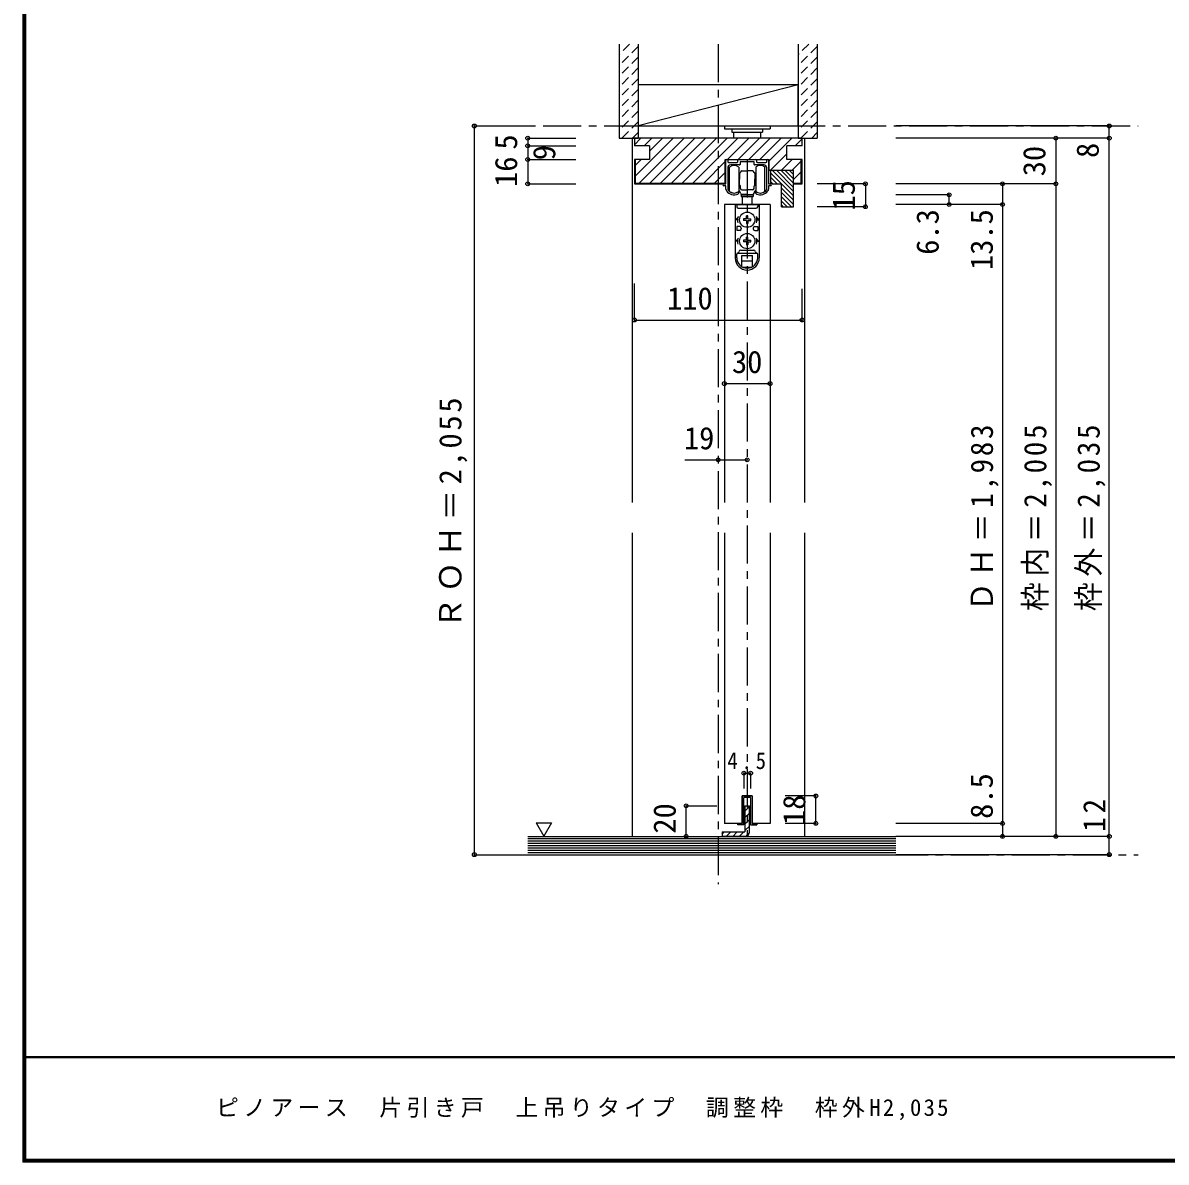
# Model space of a CAD drawing. Units: millimetres at full size, sheet at 1:5. Extents: x -973 to 977, y -718 to 696.
# Drawn here: x -973 to -223, y -701 to 46 of the extents above; entities that cross this region are included whole.
import ezdxf
from ezdxf.enums import TextEntityAlignment as Align

# ---------------------------------------------------------------- set-up
doc = ezdxf.new("R2010")
doc.units = ezdxf.units.MM
doc.header["$LTSCALE"] = 5
doc.header["$PDMODE"] = 32
doc.header["$PDSIZE"] = 2.5
doc.linetypes.add('CHAIN1', pattern=[8, 5, -1, 1, -1])
doc.linetypes.add('DASHED1', pattern=[1.8, 1.2, -0.6])
for name, color, linetype in [('0-1_通り芯', 4, 'CHAIN1'), ('0-2_柱', 7, 'Continuous'), ('0-3_仕上げ', 2, 'Continuous'), ('0-4_枠', 3, 'Continuous'), ('0-6_扉', 2, 'Continuous'), ('0-7_金物', 7, 'Continuous'), ('0-A_文字', 3, 'Continuous'), ('0-B_寸法', 7, 'Continuous'), ('0-C_ハッチ', 4, 'DASHED1'), ('F-1_枠', 6, 'Continuous'), ('F-A_文字', 7, 'Continuous')]:
    doc.layers.add(name, color=color, linetype=linetype)
doc.styles.add('ＭＳ ゴシック', font='')
doc.styles.get('ＭＳ ゴシック').set_extended_font_data('MS Gothic')

msp = doc.modelspace()

# ---------------------------------------------------------------- linework, layer by layer
at = {"layer": '0-1_通り芯'}
for p, q in [((-517.203, 32.5), (-517.203, -518.552)), ((-672.069, -21.151), (-241.703, -21.151)), ((-498.203, -43.151), (-498.203, -487.151)), ((-644.594, -499.151), (-241.703, -499.151))]:
    msp.add_line(p, q, dxfattribs=at)
at = {"layer": '0-2_柱'}
msp.add_line((-464.703, 5.849), (-569.703, -21.151), dxfattribs=at)
msp.add_lwpolyline([(-569.703, -21.151), (-464.703, -21.151), (-464.703, 5.849), (-569.703, 5.849)], close=True, dxfattribs=at)
at = {"layer": '0-3_仕上げ'}
for p, q in [((-569.703, 32.5), (-569.703, -29.151)), ((-452.203, 32.5), (-452.203, -29.151)), ((-642.203, -487.151), (-400.703, -487.151)), ((-642.203, -499.151), (-400.703, -499.151))]:
    msp.add_line(p, q, dxfattribs=at)
at = {"layer": '0-3_仕上げ', "color": 7}
for p, q in [((-642.203, -488.651), (-400.703, -488.651)), ((-642.203, -490.151), (-400.703, -490.151)), ((-642.203, -491.651), (-400.703, -491.651)), ((-642.203, -493.151), (-400.703, -493.151)), ((-642.203, -494.651), (-400.703, -494.651)), ((-642.203, -496.151), (-400.703, -496.151)), ((-642.203, -497.651), (-400.703, -497.651))]:
    msp.add_line(p, q, dxfattribs=at)
at = {"layer": '0-3_仕上げ'}
for points in [[(-582.203, 32.5), (-582.203, -29.151), (-569.703, -29.151)], [(-464.703, 32.5), (-464.703, -29.151), (-452.203, -29.151)]]:
    msp.add_lwpolyline(points, dxfattribs=at)
at = {"layer": '0-4_枠', "color": 4}
for p, q in [((-573.703, -29.151), (-573.703, -268.151)), ((-572.203, -29.151), (-573.703, -29.151)), ((-462.203, -29.151), (-460.703, -29.151)), ((-460.703, -29.151), (-460.703, -268.151)), ((-573.703, -288.151), (-573.703, -487.151)), ((-460.703, -288.151), (-460.703, -487.151))]:
    msp.add_line(p, q, dxfattribs=at)
at = {"layer": '0-4_枠'}
for p, q in [((-462.203, -34.151), (-462.203, -29.151)), ((-562.203, -34.151), (-572.203, -34.151)), ((-462.203, -34.151), (-472.203, -34.151)), ((-472.203, -43.151), (-472.203, -34.151)), ((-571.703, -43.151), (-571.703, -58.651)), ((-483.803, -50.151), (-483.803, -43.151)), ((-462.203, -43.151), (-472.203, -43.151)), ((-462.703, -58.651), (-462.703, -43.151)), ((-462.203, -59.151), (-462.203, -43.151)), ((-483.803, -50.151), (-467.803, -50.151)), ((-482.803, -59.151), (-482.803, -50.151)), ((-572.203, -59.151), (-512.603, -59.151)), ((-571.703, -58.651), (-512.603, -58.651)), ((-482.803, -59.151), (-475.803, -59.151)), ((-475.803, -74.151), (-475.803, -59.151)), ((-467.803, -58.651), (-462.703, -58.651)), ((-467.803, -59.151), (-462.203, -59.151))]:
    msp.add_line(p, q, dxfattribs=at)
for points in [[(-462.203, -29.151), (-572.203, -29.151), (-572.203, -34.151)], [(-562.203, -34.151), (-562.203, -43.151), (-572.203, -43.151), (-572.203, -59.151)], [(-512.603, -59.151), (-512.603, -43.151), (-483.803, -43.151)], [(-475.803, -74.151), (-467.803, -74.151), (-467.803, -50.151)]]:
    msp.add_lwpolyline(points, dxfattribs=at)
at = {"layer": '0-6_扉', "color": 6}
for p, q in [((-483.203, -72.651), (-513.203, -72.651)), ((-513.203, -72.651), (-513.203, -268.151)), ((-483.203, -72.651), (-483.203, -268.151)), ((-513.203, -288.151), (-513.203, -478.651)), ((-483.203, -288.151), (-483.203, -478.651)), ((-501.453, -460.651), (-501.453, -478.651)), ((-494.953, -460.651), (-501.453, -460.651)), ((-494.953, -460.651), (-494.953, -478.651)), ((-501.453, -478.651), (-513.203, -478.651)), ((-483.203, -478.651), (-494.953, -478.651))]:
    msp.add_line(p, q, dxfattribs=at)
at = {"layer": '0-7_金物'}
for p, q in [((-513.203, -21.151), (-513.203, -23.151)), ((-483.203, -21.151), (-483.203, -23.151)), ((-513.203, -23.151), (-483.203, -23.151)), ((-507.203, -25.151), (-507.203, -29.151)), ((-489.203, -29.151), (-489.203, -25.151)), ((-488.203, -23.151), (-488.203, -25.151)), ((-512.203, -59.151), (-512.203, -43.651)), ((-511.703, -43.151), (-511.503, -43.151)), ((-511.003, -43.651), (-511.003, -44.651)), ((-504.353, -44.651), (-504.353, -43.651)), ((-503.853, -43.151), (-492.553, -43.151)), ((-502.853, -44.951), (-502.853, -46.351)), ((-493.553, -46.351), (-493.553, -44.951)), ((-492.053, -43.651), (-492.053, -44.651)), ((-485.403, -44.651), (-485.403, -43.651)), ((-484.903, -43.151), (-484.703, -43.151)), ((-511.003, -48.651), (-511.003, -62.774)), ((-510.503, -45.151), (-504.853, -45.151)), ((-509.803, -64.151), (-509.803, -48.151)), ((-503.153, -46.651), (-509.003, -46.651)), ((-503.803, -48.151), (-503.803, -56.151)), ((-503.803, -52.151), (-503.503, -52.151)), ((-503.303, -52.351), (-503.503, -52.151)), ((-503.303, -52.151), (-503.303, -56.151)), ((-503.203, -52.151), (-503.303, -52.151)), ((-501.703, -50.651), (-498.203, -50.651)), ((-494.703, -50.651), (-498.203, -50.651)), ((-487.403, -46.651), (-493.253, -46.651)), ((-493.203, -52.151), (-493.103, -52.151)), ((-493.103, -52.151), (-493.103, -56.151)), ((-493.103, -52.351), (-492.903, -52.151)), ((-492.603, -52.151), (-492.903, -52.151)), ((-492.603, -48.151), (-492.603, -56.151)), ((-491.553, -45.151), (-485.903, -45.151)), ((-486.603, -64.151), (-486.603, -48.151)), ((-485.403, -62.774), (-485.403, -48.651)), ((-513.603, -59.151), (-512.203, -59.151)), ((-503.803, -53.651), (-503.303, -53.651)), ((-503.803, -56.151), (-503.803, -64.151)), ((-503.803, -58.651), (-503.303, -58.651)), ((-503.503, -53.651), (-503.303, -53.451)), ((-503.303, -58.851), (-503.503, -58.651)), ((-503.303, -59.951), (-503.503, -60.151)), ((-503.303, -60.151), (-503.303, -56.151)), ((-492.903, -53.651), (-493.103, -53.451)), ((-492.603, -53.651), (-493.103, -53.651)), ((-493.103, -60.151), (-493.103, -56.151)), ((-493.103, -58.851), (-492.903, -58.651)), ((-492.603, -58.651), (-493.103, -58.651)), ((-493.103, -59.951), (-492.903, -60.151)), ((-492.603, -56.151), (-492.603, -64.151)), ((-512.203, -60.351), (-513.603, -60.351)), ((-512.203, -62.617), (-512.203, -60.351)), ((-503.803, -60.151), (-503.503, -60.151)), ((-503.703, -64.651), (-503.703, -64.908)), ((-503.203, -60.151), (-503.303, -60.151)), ((-502.703, -62.151), (-502.703, -60.651)), ((-502.203, -66.451), (-502.203, -67.451)), ((-494.203, -66.451), (-502.203, -66.451)), ((-502.203, -67.451), (-494.203, -67.451)), ((-501.703, -63.151), (-498.203, -63.151)), ((-498.203, -66.151), (-501.703, -66.151)), ((-501.203, -66.151), (-501.203, -66.451)), ((-501.203, -72.651), (-501.203, -67.451)), ((-494.703, -63.151), (-498.203, -63.151)), ((-498.203, -66.151), (-494.703, -66.151)), ((-495.203, -66.151), (-495.203, -66.451)), ((-495.203, -67.451), (-495.203, -72.651)), ((-494.203, -66.451), (-494.203, -67.451)), ((-493.703, -62.151), (-493.703, -60.651)), ((-493.203, -60.151), (-493.103, -60.151)), ((-492.603, -60.151), (-492.903, -60.151)), ((-492.703, -64.908), (-492.703, -64.651)), ((-506.102, -72.651), (-506.102, -107.551)), ((-506.06, -72.651), (-490.26, -72.651)), ((-505.102, -72.651), (-505.102, -74.151)), ((-491.302, -72.651), (-491.302, -74.151)), ((-490.302, -72.651), (-490.302, -107.551)), ((-503.859, -80.651), (-505.702, -82.651)), ((-504.102, -75.151), (-492.302, -75.151)), ((-498.722, -82.132), (-500.652, -82.165)), ((-500.652, -82.165), (-500.652, -83.137)), ((-498.722, -82.132), (-498.688, -80.201)), ((-497.716, -80.201), (-498.688, -80.201)), ((-497.682, -82.132), (-497.716, -80.201)), ((-497.682, -82.132), (-495.752, -82.165)), ((-495.752, -83.137), (-495.752, -82.165)), ((-492.545, -80.651), (-490.702, -82.651)), ((-504.602, -82.651), (-505.702, -82.651)), ((-505.102, -87.151), (-505.102, -89.651)), ((-503.102, -87.151), (-505.102, -87.151)), ((-503.102, -89.651), (-505.102, -89.651)), ((-502.102, -88.151), (-502.102, -88.651)), ((-498.722, -83.171), (-500.652, -83.137)), ((-498.722, -83.171), (-498.688, -85.101)), ((-498.688, -85.101), (-497.716, -85.101)), ((-497.682, -83.171), (-497.716, -85.101)), ((-497.682, -83.171), (-495.752, -83.137)), ((-494.302, -88.151), (-494.302, -88.651)), ((-493.302, -87.151), (-491.302, -87.151)), ((-493.302, -89.651), (-491.302, -89.651)), ((-491.802, -82.651), (-490.702, -82.651)), ((-491.302, -87.151), (-491.302, -89.651)), ((-503.859, -94.651), (-505.702, -96.651)), ((-504.602, -96.651), (-505.702, -96.651)), ((-498.722, -96.132), (-500.652, -96.165)), ((-500.652, -96.165), (-500.652, -97.137)), ((-498.722, -97.171), (-500.652, -97.137)), ((-498.722, -96.132), (-498.688, -94.201)), ((-498.722, -97.171), (-498.688, -99.101)), ((-497.716, -94.201), (-498.688, -94.201)), ((-497.682, -96.132), (-497.716, -94.201)), ((-497.682, -97.171), (-497.716, -99.101)), ((-497.682, -96.132), (-495.752, -96.165)), ((-497.682, -97.171), (-495.752, -97.137)), ((-495.752, -97.137), (-495.752, -96.165)), ((-492.545, -94.651), (-490.702, -96.651)), ((-491.802, -96.651), (-490.702, -96.651)), ((-504.602, -104.651), (-491.802, -104.651)), ((-502.602, -102.651), (-493.802, -102.651)), ((-498.688, -99.101), (-497.716, -99.101)), ((-505.102, -107.551), (-505.102, -105.151)), ((-501.702, -106.151), (-494.702, -106.151)), ((-501.702, -113.498), (-501.702, -106.151)), ((-501.702, -109.651), (-494.702, -109.651)), ((-494.702, -113.498), (-494.702, -106.151)), ((-491.302, -107.551), (-491.302, -105.151)), ((-501.23, -113.751), (-495.174, -113.751)), ((-501.453, -478.651), (-501.453, -460.651)), ((-501.453, -460.651), (-494.953, -460.651)), ((-500.453, -479.651), (-500.453, -461.651)), ((-495.953, -461.651), (-500.453, -461.651)), ((-495.953, -461.651), (-495.953, -479.651)), ((-494.953, -460.651), (-494.953, -478.651)), ((-504.453, -478.651), (-501.453, -478.651)), ((-504.453, -479.651), (-504.453, -478.651)), ((-500.453, -479.651), (-504.453, -479.651)), ((-495.953, -479.651), (-491.953, -479.651)), ((-494.953, -478.651), (-491.953, -478.651)), ((-491.953, -478.651), (-491.953, -479.651))]:
    msp.add_line(p, q, dxfattribs=at)
at = {"layer": '0-7_金物', "color": 3}
for p, q in [((-499.703, -467.151), (-496.703, -467.151)), ((-499.703, -467.151), (-499.703, -484.151)), ((-496.703, -484.151), (-496.703, -467.151)), ((-514.703, -484.151), (-514.703, -487.151)), ((-514.703, -484.151), (-499.703, -484.151)), ((-499.703, -487.151), (-514.703, -487.151))]:
    msp.add_line(p, q, dxfattribs=at)
at = {"layer": '0-7_金物'}
for points in [[(-508.203, -23.151), (-508.203, -25.151), (-488.203, -25.151)], [(-493.853, -44.651), (-497.903, -44.651), (-498.203, -44.351), (-498.503, -44.651), (-502.553, -44.651)], [(-484.203, -43.651), (-484.203, -59.151), (-482.803, -59.151)], [(-482.803, -60.351), (-484.203, -60.351), (-484.203, -62.617)]]:
    msp.add_lwpolyline(points, dxfattribs=at)
for centre in [(-498.202, -82.651), (-498.202, -96.651)]:
    msp.add_circle(centre, 5, dxfattribs=at)
for centre, radius, start, end in [((-511.703, -43.651), 0.5, 90, 180), ((-511.503, -43.651), 0.5, 360, 90), ((-510.503, -44.651), 0.5, 180, 270), ((-504.853, -44.651), 0.5, 270, 0), ((-503.853, -43.651), 0.5, 90, 180), ((-502.553, -44.951), 0.3, 90, 180), ((-493.853, -44.951), 0.3, 0, 90), ((-492.553, -43.651), 0.5, 0, 90), ((-491.553, -44.651), 0.5, 180, 270), ((-485.903, -44.651), 0.5, 270, 360), ((-484.903, -43.651), 0.5, 90, 180), ((-484.703, -43.651), 0.5, 0, 90), ((-509.003, -48.651), 2, 90, 180), ((-506.803, -52.151), 5, 53.1301, 126.8699), ((-503.203, -51.651), 0.5, 270, 0), ((-503.153, -46.351), 0.3, 270, 360), ((-501.703, -51.651), 1, 90, 180), ((-494.703, -51.651), 1, 0, 90), ((-493.203, -51.651), 0.5, 180, 270), ((-493.253, -46.351), 0.3, 180, 270), ((-489.603, -52.151), 5, 53.1301, 126.8699), ((-487.403, -48.651), 2, 0, 90), ((-513.603, -59.751), 0.6, 90, 270), ((-482.803, -59.751), 0.6, 270, 90), ((-510.203, -62.617), 2, 180, 215.95057), ((-506.803, -60.151), 6.2, 215.95057, 293.81884), ((-510.703, -62.774), 0.3, 180, 213.92311), ((-506.803, -60.151), 5, 213.92311, 301.89079), ((-506.803, -60.151), 5, 233.1301, 306.8699), ((-504.703, -64.908), 1, 293.81884, 0), ((-504.003, -64.651), 0.3, 360, 121.89079), ((-504.703, -65.151), 2, 0, 63.25632), ((-503.203, -60.651), 0.5, 0, 90), ((-501.703, -62.151), 1, 180, 270), ((-501.703, -65.151), 1, 180, 270), ((-494.703, -62.151), 1, 270, 0), ((-494.703, -65.151), 1, 270, 0), ((-493.203, -60.651), 0.5, 90, 180), ((-491.703, -65.151), 2, 116.74368, 180), ((-492.403, -64.651), 0.3, 58.10921, 180), ((-491.703, -64.908), 1, 180, 246.18116), ((-489.603, -60.151), 5, 233.1301, 306.8699), ((-489.603, -60.151), 5, 238.10921, 326.07689), ((-489.603, -60.151), 6.2, 246.18116, 324.04943), ((-485.703, -62.774), 0.3, 326.07689, 360), ((-486.203, -62.617), 2, 324.04943, 360), ((-504.102, -74.151), 1, 180, 270), ((-492.302, -74.151), 1, 270, 0), ((-498.202, -82.651), 6.4, 167.82427, 198.20996), ((-498.202, -82.651), 6.4, 341.79004, 12.17573), ((-503.102, -88.151), 1, 0, 90), ((-503.102, -88.651), 1, 270, 0), ((-493.302, -88.151), 1, 90, 180), ((-493.302, -88.651), 1, 180, 270), ((-498.202, -96.651), 6.4, 167.82427, 198.20996), ((-498.202, -96.651), 6.4, 341.79004, 12.17573), ((-504.602, -105.151), 0.5, 90, 180), ((-504.602, -103.651), 1, 270, 0), ((-502.602, -103.651), 1, 90, 180), ((-493.802, -103.651), 1, 0, 90), ((-491.802, -103.651), 1, 180, 270), ((-491.802, -105.151), 0.5, 0, 90), ((-498.202, -107.751), 7.9, 180, 0), ((-498.202, -107.551), 6.9, 180, 0)]:
    msp.add_arc(centre, radius, start, end, dxfattribs=at)
at = {"layer": '0-7_金物', "color": 3}
msp.add_arc((-499.703, -484.151), 3, 270, 0, dxfattribs=at)
at = {"layer": '0-A_文字', "color": 7}
msp.add_line((-636.638, -478.338), (-631.638, -486.998), dxfattribs=at)
msp.add_lwpolyline([(-636.638, -478.338), (-626.638, -478.338), (-631.638, -486.998)], dxfattribs=at)
at = {"layer": '0-B_寸法', "color": 4}
for p, q in [((-677.203, -21.151), (-677.203, -499.151)), ((-677.203, -21.151), (-642.203, -21.151)), ((-260.703, -21.151), (-400.703, -21.151)), ((-260.703, -29.151), (-260.703, -21.151)), ((-642.203, -29.151), (-610.703, -29.151)), ((-642.203, -29.151), (-642.203, -34.151)), ((-260.703, -29.151), (-400.703, -29.151)), ((-295.703, -29.151), (-295.703, -487.151)), ((-260.703, -499.151), (-260.703, -29.151)), ((-642.203, -34.151), (-610.703, -34.151)), ((-642.203, -34.151), (-642.203, -43.151)), ((-642.203, -43.151), (-610.703, -43.151)), ((-642.203, -43.151), (-642.203, -59.151)), ((-642.203, -59.151), (-610.703, -59.151)), ((-420.703, -59.151), (-452.203, -59.151)), ((-420.703, -59.151), (-420.703, -74.151)), ((-295.703, -59.151), (-400.703, -59.151)), ((-330.703, -59.151), (-330.703, -487.151)), ((-365.703, -66.351), (-400.703, -66.351)), ((-365.703, -72.651), (-365.703, -66.351)), ((-420.703, -74.151), (-452.203, -74.151)), ((-330.703, -72.651), (-400.703, -72.651)), ((-572.203, -148.455), (-572.203, -124.397)), ((-462.203, -148.455), (-462.203, -127.897)), ((-572.203, -148.455), (-462.203, -148.455)), ((-513.203, -190.151), (-483.203, -190.151)), ((-539.203, -240.151), (-498.203, -240.151)), ((-500.453, -445.651), (-500.453, -455.651)), ((-500.453, -445.651), (-495.953, -445.651)), ((-495.953, -445.651), (-495.953, -455.651)), ((-453.203, -460.651), (-473.203, -460.651)), ((-453.203, -478.651), (-453.203, -460.651)), ((-538.203, -467.151), (-518.203, -467.151)), ((-538.203, -487.151), (-538.203, -467.151)), ((-453.203, -478.651), (-473.203, -478.651)), ((-330.703, -478.651), (-400.703, -478.651)), ((-538.203, -487.151), (-518.203, -487.151)), ((-260.703, -487.151), (-400.703, -487.151)), ((-677.203, -499.151), (-642.203, -499.151)), ((-260.703, -499.151), (-400.703, -499.151))]:
    msp.add_line(p, q, dxfattribs=at)
at = {"layer": '0-B_寸法'}
for p in [(-677.203, -21.151), (-260.703, -21.151), (-642.203, -29.151), (-295.703, -29.151), (-260.703, -29.151), (-642.203, -34.151), (-642.203, -43.151), (-642.203, -59.151), (-420.703, -59.151), (-330.703, -59.151), (-295.703, -59.151), (-365.703, -66.351), (-420.703, -74.151), (-365.703, -72.651), (-330.703, -72.651), (-572.203, -148.455), (-462.203, -148.455), (-513.203, -190.151), (-483.203, -190.151), (-517.203, -240.151), (-498.203, -240.151), (-500.453, -445.651), (-495.953, -445.651), (-453.203, -460.651), (-538.203, -467.151), (-453.203, -478.651), (-330.703, -478.651), (-538.203, -487.151), (-330.703, -487.151), (-295.703, -487.151), (-295.703, -487.151), (-260.703, -487.151), (-677.203, -499.151), (-260.703, -499.151)]:
    msp.add_point(p, dxfattribs=at)
at = {"layer": '0-C_ハッチ'}
for p, q in [((-575.341, 32.5), (-582.203, 25.638)), ((-569.703, 31.067), (-582.203, 18.567)), ((-457.841, 32.5), (-464.703, 25.638)), ((-452.203, 31.067), (-464.703, 18.567)), ((-569.703, 23.996), (-582.203, 11.496)), ((-452.203, 23.996), (-464.703, 11.496)), ((-569.703, 16.925), (-582.203, 4.425)), ((-452.203, 16.925), (-464.703, 4.425)), ((-569.703, 9.853), (-582.203, -2.647)), ((-452.203, 9.853), (-464.703, -2.647)), ((-569.703, 2.782), (-582.203, -9.718)), ((-452.203, 2.782), (-464.703, -9.718)), ((-569.703, -4.289), (-582.203, -16.789)), ((-452.203, -4.289), (-464.703, -16.789)), ((-569.703, -11.36), (-582.203, -23.86)), ((-452.203, -11.36), (-464.703, -23.86)), ((-569.703, -18.431), (-580.423, -29.151)), ((-452.203, -18.431), (-462.923, -29.151)), ((-569.703, -25.502), (-573.352, -29.151)), ((-452.203, -25.502), (-455.852, -29.151))]:
    msp.add_line(p, q, dxfattribs=at)
at = {"layer": '0-C_ハッチ', "linetype": 'Continuous'}
for p, q in [((-572.203, -33.451), (-567.903, -29.151)), ((-571.703, -54.164), (-546.69, -29.151)), ((-569.119, -58.651), (-539.619, -29.151)), ((-565.832, -34.151), (-560.832, -29.151)), ((-562.203, -37.593), (-553.761, -29.151)), ((-562.048, -58.651), (-532.548, -29.151)), ((-554.977, -58.651), (-525.477, -29.151)), ((-547.906, -58.651), (-518.406, -29.151)), ((-540.835, -58.651), (-511.335, -29.151)), ((-533.764, -58.651), (-504.264, -29.151)), ((-511.192, -43.151), (-497.192, -29.151)), ((-504.121, -43.151), (-490.121, -29.151)), ((-497.05, -43.151), (-483.05, -29.151)), ((-489.979, -43.151), (-475.979, -29.151)), ((-483.803, -44.046), (-468.908, -29.151)), ((-466.837, -34.151), (-462.203, -29.517)), ((-571.703, -47.093), (-567.761, -43.151)), ((-526.692, -58.651), (-512.603, -44.562)), ((-482.837, -50.151), (-472.203, -39.517)), ((-475.766, -50.151), (-468.766, -43.151)), ((-468.695, -50.151), (-462.703, -44.159)), ((-519.621, -58.651), (-512.603, -51.633)), ((-482.803, -52.076), (-467.803, -67.076)), ((-481.899, -50.151), (-467.803, -64.248)), ((-479.071, -50.151), (-467.803, -61.419)), ((-476.243, -50.151), (-467.803, -58.591)), ((-473.414, -50.151), (-467.803, -55.762)), ((-470.586, -50.151), (-467.803, -52.934)), ((-467.803, -56.33), (-462.703, -51.23)), ((-482.803, -54.905), (-478.556, -59.151)), ((-482.803, -57.733), (-481.385, -59.151)), ((-463.053, -58.651), (-462.703, -58.301)), ((-475.803, -61.905), (-467.803, -69.905)), ((-475.803, -64.733), (-467.803, -72.733)), ((-475.803, -67.561), (-469.213, -74.151)), ((-475.803, -70.39), (-472.042, -74.151)), ((-475.803, -73.218), (-474.87, -74.151)), ((-499.703, -470.634), (-496.703, -467.634)), ((-499.703, -474.876), (-496.703, -471.876)), ((-499.703, -479.119), (-496.703, -476.119)), ((-514.703, -485.634), (-513.221, -484.151)), ((-511.978, -487.151), (-508.978, -484.151)), ((-507.735, -487.151), (-504.735, -484.151)), ((-503.493, -487.151), (-500.493, -484.151)), ((-499.703, -483.362), (-496.703, -480.362)), ((-499.209, -487.111), (-496.743, -484.644))]:
    msp.add_line(p, q, dxfattribs=at)
at = {"layer": 'F-1_枠'}
for p, q in [((-973.347, 695.833), (-973.347, -700.833)), ((-972.514, 695.833), (-972.514, -700.833)), ((-971.68, 695.833), (-971.68, -700.833)), ((976.653, -631.667), (-973.347, -631.667)), ((976.653, -632.5), (-973.347, -632.5)), ((976.653, -699.167), (-973.347, -699.167)), ((976.653, -700), (-973.347, -700)), ((976.653, -700.833), (-973.347, -700.833))]:
    msp.add_line(p, q, dxfattribs=at)

# ---------------------------------------------------------------- texts
at = {"layer": '0-B_寸法', "style": 'ＭＳ ゴシック'}
for s, p in [('5', (-644.703, -36.651)), ('9', (-619.703, -43.651)), ('30', (-298.203, -54.151)), ('8', (-263.203, -42.151)), ('16', (-644.703, -61.151)), ('15', (-423.203, -76.651)), ('6.3', (-368.203, -105.651)), ('13.5', (-332.703, -115.651)), ('8.5', (-332.703, -475.651)), ('18', (-455.703, -479.651)), ('20', (-540.703, -485.358))]:
    msp.add_text(s, height=14.66, rotation=90, dxfattribs=at).set_placement(p, align=Align.BOTTOM_LEFT)
for s, p in [('110', (-550.756, -145.955)), ('30', (-508.203, -187.651)), ('19', (-539.703, -237.651))]:
    msp.add_text(s, height=14.66, dxfattribs=at).set_placement(p, align=Align.BOTTOM_LEFT)
at = {"layer": '0-B_寸法', "char_height": 14.66, "attachment_point": 7, "rotation": 90, "style": 'ＭＳ ゴシック'}
for s, insert in [('\\T1.18;ＲＯＨ＝2,055', (-681.844, -350.651)), ('\\T1.19;\\W0.95;ＤＨ＝1,983', (-333.203, -339.401)), ('\\T1.19;\\W0.95;枠内＝2,005', (-298.203, -339.401)), ('\\T1.19;\\W0.95;枠外＝2,035', (-263.203, -339.401)), ('\\T1.27;\\W0.95;12', (-263.203, -484.151))]:
    msp.add_mtext(s, dxfattribs=dict(at, insert=insert))
at = {"layer": '0-B_寸法', "insert": (-511.203, -443.151), "char_height": 11, "attachment_point": 7, "style": 'ＭＳ ゴシック'}
msp.add_mtext('\\T1.38;\\W0.9;4.5', dxfattribs=at)
at = {"layer": 'F-A_文字', "insert": (-846.68, -673.333), "char_height": 11, "attachment_point": 7, "style": 'ＭＳ ゴシック'}
msp.add_mtext('\\T1.19;ピノアース\u3000片引き戸\u3000上吊りタイプ\u3000調整枠\u3000枠外H2,035', dxfattribs=at)

doc.saveas('drawing.dxf')
